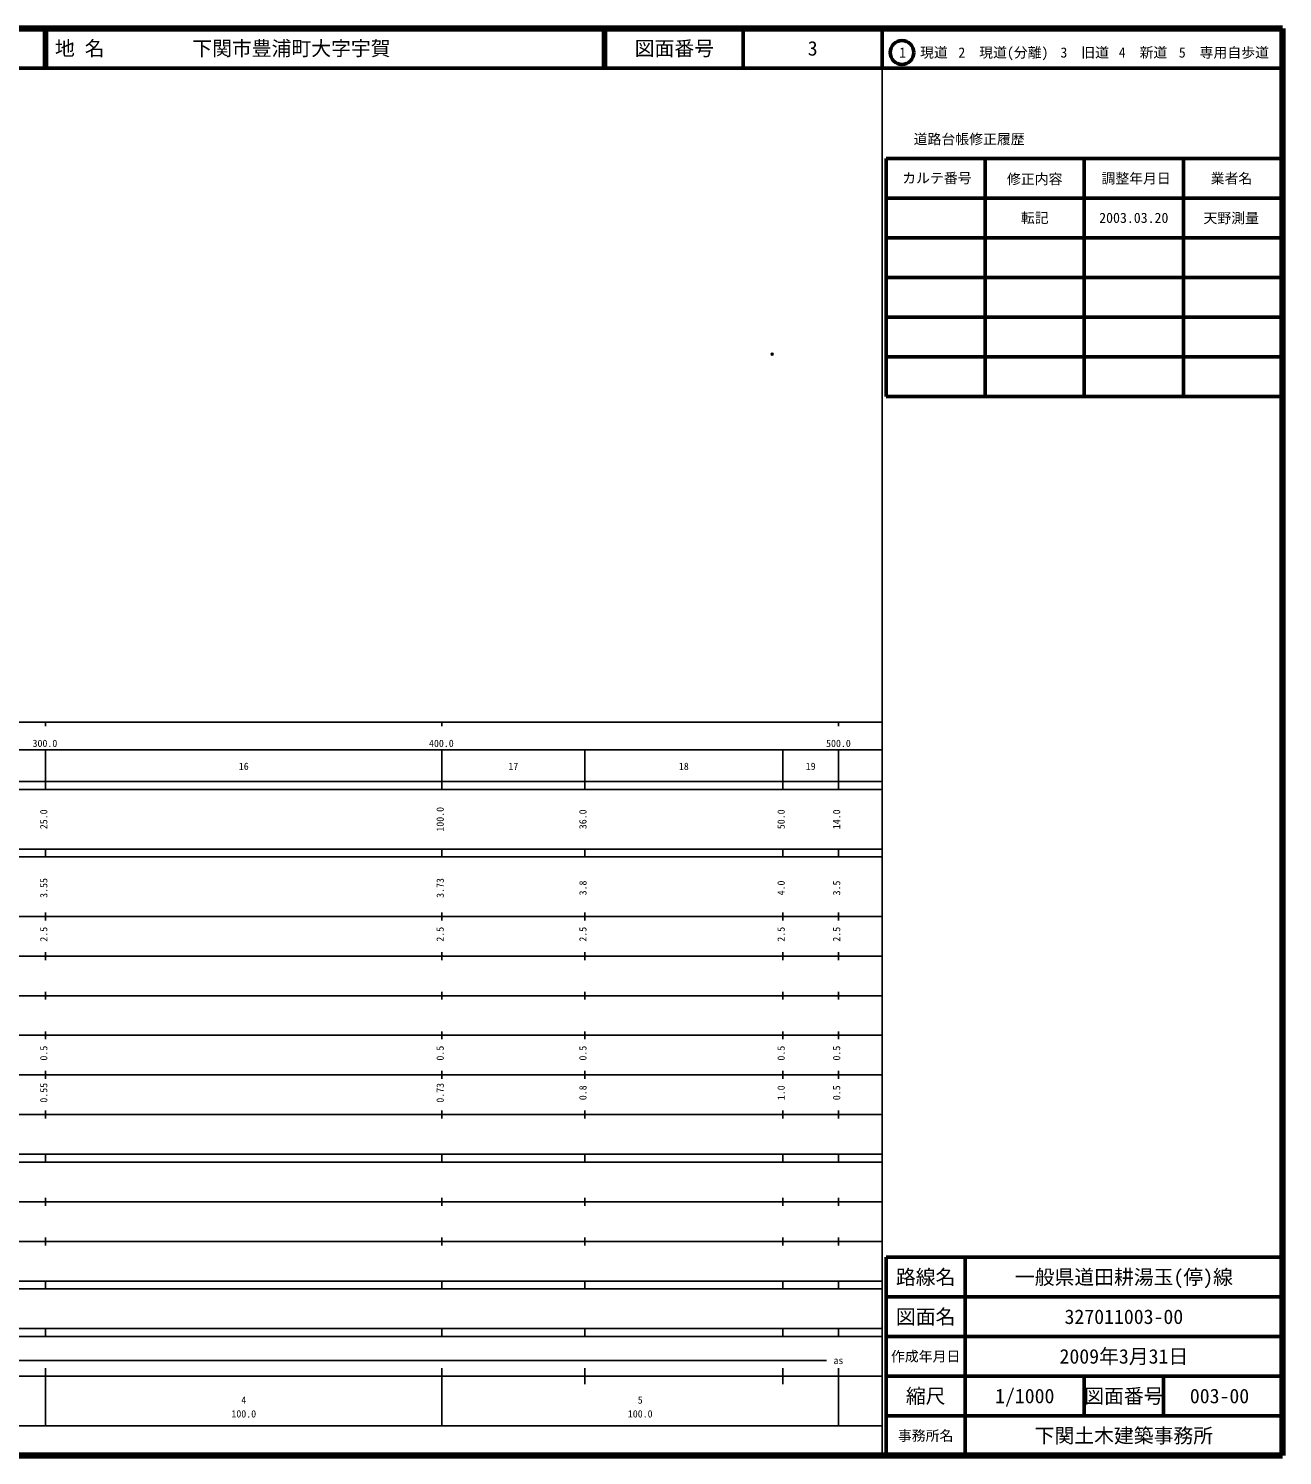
# Model space of a CAD drawing. Units: millimetres on the paper. Extents: x 40 to 680, y 20 to 380.
# Drawn here: x 363.7 to 680, y 20 to 380 of the extents above; entities that cross this region are included whole.
import ezdxf
from ezdxf.enums import TextEntityAlignment as Align

# ---------------------------------------------------------------- set-up
doc = ezdxf.new("R2010")
doc.units = ezdxf.units.MM
doc.header["$PDMODE"] = 32
doc.header["$PDSIZE"] = 0.5
doc.layers.add('M-OTRS', color=6, linetype='Continuous')
doc.layers.add('M-TTL-TXT', color=7, linetype='Continuous')
for name, color, linetype, lineweight in [('M-TTL', 2, 'Continuous', 140), ('M-TTL-BAND', 7, 'Continuous', 25), ('M-TTL-FRAM', 2, 'Continuous', 50), ('M-TTL-LINE', 7, 'Continuous', 50)]:
    doc.layers.add(name, color=color, linetype=linetype, lineweight=lineweight)
doc.styles.add('ＭＳ ゴシック', font='')
doc.styles.get('ＭＳ ゴシック').set_extended_font_data('MS Gothic')

msp = doc.modelspace()

# ---------------------------------------------------------------- linework, layer by layer
at = {"layer": 'M-OTRS'}
msp.add_point((551.289, 297.829), dxfattribs=at)
at = {"layer": 'M-TTL'}
for p, q in [((680, 380), (40, 380)), ((680, 20), (680, 380)), ((40, 20), (680, 20))]:
    msp.add_line(p, q, dxfattribs=at)
at = {"layer": 'M-TTL-BAND'}
for p, q in [((579, 20), (579, 370)), ((40, 205), (579, 205)), ((368, 205), (368, 204)), ((468, 205), (468, 204)), ((568, 205), (568, 204)), ((68, 198), (579, 198)), ((368, 188), (368, 198)), ((468, 188), (468, 198)), ((504, 188), (504, 198)), ((554, 188), (554, 198)), ((568, 188), (568, 198)), ((40, 190), (579, 190)), ((40, 188), (579, 188)), ((40, 173), (579, 173)), ((368, 171), (368, 173)), ((468, 171), (468, 173)), ((504, 171), (504, 173)), ((554, 171), (554, 173)), ((568, 171), (568, 173)), ((40, 171), (579, 171)), ((40, 156), (579, 156)), ((368, 155), (368, 157)), ((468, 155), (468, 157)), ((504, 155), (504, 157)), ((554, 155), (554, 157)), ((568, 155), (568, 157)), ((46, 146), (579, 146)), ((368, 145), (368, 147)), ((468, 145), (468, 147)), ((504, 145), (504, 147)), ((554, 145), (554, 147)), ((568, 145), (568, 147)), ((368, 135), (368, 137)), ((468, 135), (468, 137)), ((504, 135), (504, 137)), ((554, 135), (554, 137)), ((568, 135), (568, 137)), ((52, 136), (579, 136)), ((46, 126), (579, 126)), ((368, 125), (368, 127)), ((468, 125), (468, 127)), ((504, 125), (504, 127)), ((554, 125), (554, 127)), ((568, 125), (568, 127)), ((52, 116), (579, 116)), ((368, 115), (368, 117)), ((468, 115), (468, 117)), ((504, 115), (504, 117)), ((554, 115), (554, 117)), ((568, 115), (568, 117)), ((46, 106), (579, 106)), ((368, 105), (368, 107)), ((468, 105), (468, 107)), ((504, 105), (504, 107)), ((554, 105), (554, 107)), ((568, 105), (568, 107)), ((40, 96), (579, 96)), ((40, 94), (579, 94)), ((368, 94), (368, 96)), ((468, 94), (468, 96)), ((504, 94), (504, 96)), ((554, 94), (554, 96)), ((568, 94), (568, 96)), ((49, 84), (579, 84)), ((368, 83), (368, 85)), ((468, 83), (468, 85)), ((504, 83), (504, 85)), ((554, 83), (554, 85)), ((568, 83), (568, 85)), ((40, 74), (579, 74)), ((368, 73), (368, 75)), ((468, 73), (468, 75)), ((504, 73), (504, 75)), ((554, 73), (554, 75)), ((568, 73), (568, 75)), ((40, 64), (579, 64)), ((40, 62), (579, 62)), ((368, 62), (368, 64)), ((468, 62), (468, 64)), ((504, 62), (504, 64)), ((554, 62), (554, 64)), ((568, 62), (568, 64)), ((40, 52), (579, 52)), ((368, 50), (368, 52)), ((468, 50), (468, 52)), ((504, 50), (504, 52)), ((554, 50), (554, 52)), ((568, 50), (568, 52)), ((40, 50), (579, 50)), ((71, 44), (565, 44)), ((40, 40), (579, 40)), ((368, 27.5), (368, 42)), ((468, 27.5), (468, 42)), ((504, 38), (504, 42)), ((554, 38), (554, 42)), ((568, 27.5), (568, 42)), ((68, 27.5), (579, 27.5))]:
    msp.add_line(p, q, dxfattribs=at)
at = {"layer": 'M-TTL-FRAM'}
for p, q in [((580, 347.197), (580, 287.197)), ((580, 347.197), (680, 347.197)), ((580, 287.197), (680, 287.197)), ((680, 70), (580, 70)), ((580, 70), (580, 20))]:
    msp.add_line(p, q, dxfattribs=at)
at = {"layer": 'M-TTL-LINE'}
for p, q in [((367.75, 380), (367.75, 370)), ((368.25, 380), (368.25, 370)), ((508.747, 380), (508.747, 370)), ((509.247, 380), (509.247, 370)), ((543.997, 380), (543.997, 370)), ((579, 380), (579, 370)), ((40, 370), (680, 370)), ((605, 347.197), (605, 287.197)), ((630, 347.197), (630, 287.197)), ((655, 347.197), (655, 287.197)), ((580, 337.197), (680, 337.197)), ((580, 327.197), (680, 327.197)), ((580, 317.197), (680, 317.197)), ((580, 307.197), (680, 307.197)), ((580, 297.197), (680, 297.197)), ((600, 70), (600, 20)), ((680, 60), (580, 60)), ((680, 50), (580, 50)), ((680, 40), (580, 40)), ((630, 40), (630, 30)), ((650, 40), (650, 30)), ((680, 30), (580, 30))]:
    msp.add_line(p, q, dxfattribs=at)
msp.add_circle((584.031, 373.958), 3, dxfattribs=at)

# ---------------------------------------------------------------- texts
at = {"layer": 'M-TTL-BAND', "style": 'ＭＳ ゴシック'}
for s, p in [('300.0', (367.844, 198.195)), ('400.0', (467.844, 198.195)), ('500.0', (568, 198.195)), ('16', (418, 192.405)), ('17', (486, 192.405)), ('18', (529, 192.405)), ('19', (561, 192.405)), ('as', (568, 42.5)), ('4', (418, 32.523)), ('5', (518, 32.523)), ('100.0', (418, 29.033)), ('100.0', (518, 29.033))]:
    msp.add_text(s, height=1.833, dxfattribs=at).set_placement(p, align=Align.BOTTOM_CENTER)
for s, p in [('25.0', (369, 180.5)), ('100.0', (469, 180.5)), ('36.0', (505, 180.5)), ('50.0', (555, 180.5)), ('14.0', (569, 180.5)), ('3.55', (369, 163.174)), ('3.73', (469, 163.174)), ('3.8', (505, 163.174)), ('4.0', (555, 163.174)), ('3.5', (569, 163.174)), ('2.5', (369, 151.5)), ('2.5', (469, 151.5)), ('2.5', (505, 151.5)), ('2.5', (555, 151.5)), ('2.5', (569, 151.5)), ('0.5', (369, 121.5)), ('0.5', (469, 121.5)), ('0.5', (505, 121.5)), ('0.5', (555, 121.5)), ('0.5', (569, 121.5)), ('0.55', (369, 111.5)), ('0.73', (469, 111.5)), ('0.8', (505, 111.5)), ('1.0', (555, 111.5)), ('0.5', (569, 111.5))]:
    msp.add_text(s, height=1.833, rotation=90, dxfattribs=at).set_placement(p, align=Align.BOTTOM_CENTER)
at = {"layer": 'M-TTL-TXT', "style": 'ＭＳ ゴシック'}
for s, p in [('地 名', (370.38, 375)), ('下関市豊浦町大字宇賀', (405.024, 375))]:
    msp.add_text(s, height=3.666, dxfattribs=at).set_placement(p, align=Align.MIDDLE_LEFT)
for s, height, p in [('図面番号', 3.666, (526.622, 375)), ('3', 3.666, (561.497, 375)), ('1\u3000現道', 2.566, (589.448, 373.958)), ('2\u3000現道(分離)', 2.566, (609.619, 373.958)), ('3\u3000旧道', 2.566, (630.121, 373.958)), ('4\u3000新道', 2.566, (644.824, 373.958)), ('5\u3000専用自歩道', 2.566, (665.228, 373.958)), ('道路台帳修正履歴', 2.566, (600.968, 352.113)), ('カルテ番号', 2.566, (592.839, 342.277)), ('修正内容', 2.566, (617.509, 342.023)), ('調整年月日', 2.566, (643.089, 342.197)), ('業者名', 2.566, (667.134, 342.197)), ('転記', 2.566, (617.5, 332.245)), ('2003.03.20', 2.566, (642.5, 332.245)), ('天野測量', 2.566, (667.077, 332.189)), ('路線名', 3.666, (590, 65)), ('路線名', 3.666, (590, 65)), ('一般県道田耕湯玉(停)線', 3.666, (640, 65)), ('図面名', 3.666, (590, 55)), ('図面名', 3.666, (590, 55)), ('327011003-00', 3.666, (640, 55)), ('2009年3月31日', 3.666, (640, 45)), ('作成年月日', 2.566, (590, 45)), ('作成年月日', 2.566, (590, 45)), ('縮尺', 3.666, (590, 35)), ('縮尺', 3.666, (590, 35)), ('1/1000', 3.666, (615, 35)), ('図面番号', 3.666, (640, 35)), ('図面番号', 3.666, (640, 35)), ('003-00', 3.666, (664.125, 35)), ('事務所名', 2.566, (590, 25)), ('事務所名', 2.566, (590, 25)), ('下関土木建築事務所', 3.666, (640, 25))]:
    msp.add_text(s, height=height, dxfattribs=at).set_placement(p, align=Align.MIDDLE_CENTER)

doc.saveas('drawing.dxf')
